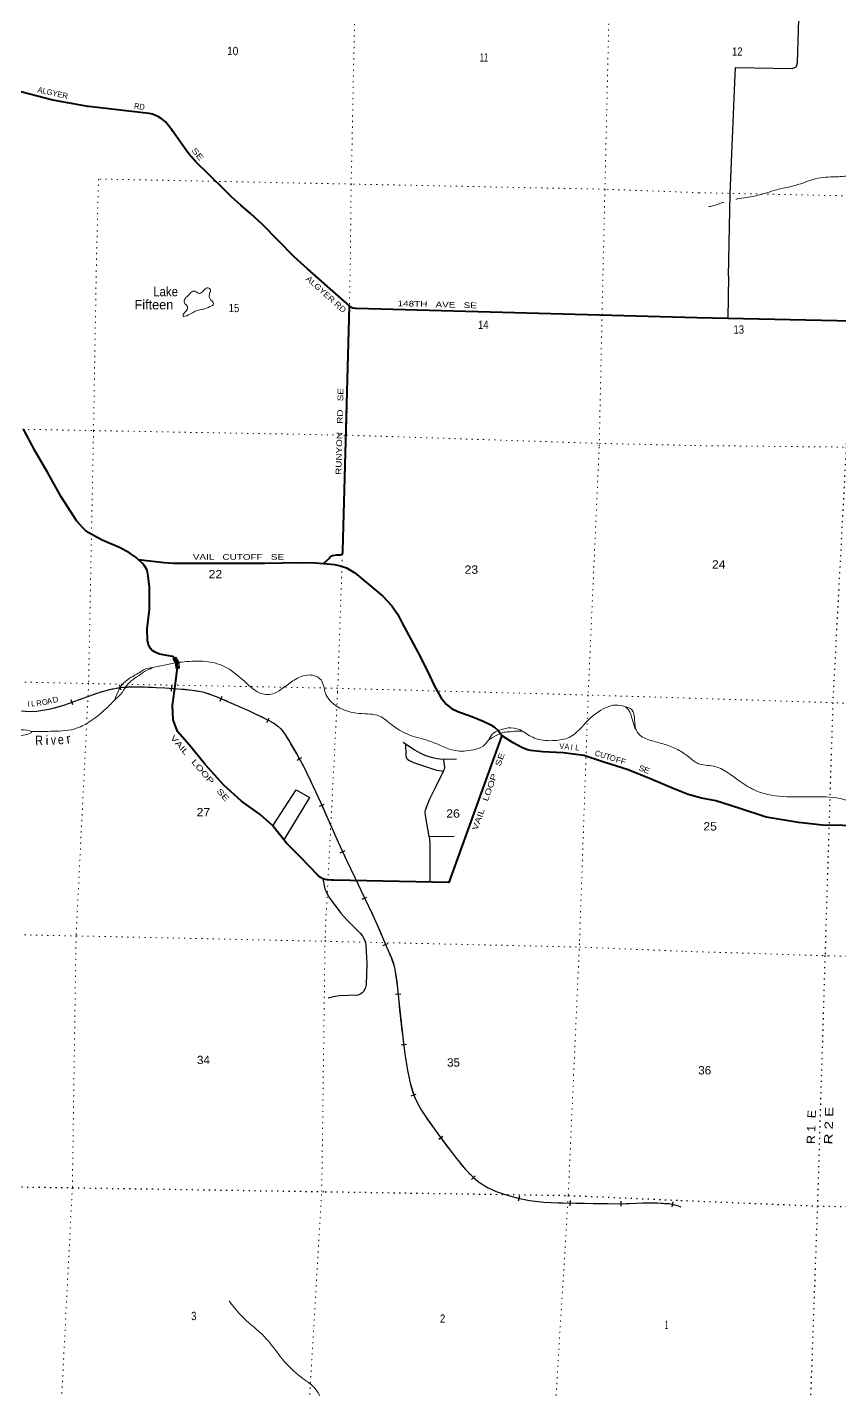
# Model space of a CAD drawing. Header units: feet. Extents: x -518066 to -250644, y -364975 to -177792.
# Drawn here: x -422236 to -405102, y -248936 to -220207 of the extents above; entities that cross this region are included whole.
import ezdxf
from ezdxf.enums import TextEntityAlignment as Align

# ---------------------------------------------------------------- set-up
doc = ezdxf.new("R2010")
doc.units = ezdxf.units.FT
doc.header["$LTSCALE"] = 80
doc.linetypes.add('DOTTED', pattern=[1.5, 0.3, -1.2])
for name, color, linetype, lineweight in [('26', 7, 'Continuous', 40), ('29', 7, 'Continuous', 25), ('34', 7, 'Continuous', 25), ('39', 7, 'Continuous', 13), ('41', 7, 'Continuous', 13), ('6', 7, 'DOTTED', 25), ('61', 7, 'Continuous', 13), ('7', 7, 'DOTTED', 13)]:
    doc.layers.add(name, color=color, linetype=linetype, lineweight=lineweight)
doc.layers.add('27', color=7, linetype='Continuous')

msp = doc.modelspace()

# ---------------------------------------------------------------- linework, layer by layer
at = {"layer": '26'}
for points in [[(-416323.59, -225298.29), (-416605.99, -225046.67), (-416949.55, -224698.86), (-417277.25, -224367.42), (-417525.79, -224135.92), (-417734.97, -223958.83), (-417920.61, -223790.8), (-417945.73, -223768.06), (-417970.61, -223743.4), (-418490.04, -223228.55), (-418595.05, -223127.07), (-418681.29, -223043.76), (-418776.72, -222933.9), (-418798.61, -222908.71), (-418818.87, -222883.9), (-418872.98, -222817.66), (-419172.96, -222387.88), (-419196.91, -222358.02), (-419216.86, -222333.14), (-419235.45, -222308.02), (-419263.21, -222270.5), (-419323.37, -222203.9), (-419390.15, -222143.96), (-419412.53, -222128.04), (-419470.54, -222092.88), (-419531.91, -222063.96), (-419595.97, -222041.63), (-419662.01, -222026.11), (-419729.32, -222017.58), (-420940.5, -221877.78), (-420965.36, -221874.92), (-420990.5, -221870.44), (-421694.28, -221745.31), (-422535.08, -221525.5)], [(-408117.01, -226331.03), (-415293.99, -226139.65), (-415320.07, -226138.97), (-415372.21, -226130.35), (-415399.94, -226119.26), (-415435.16, -226089.71), (-416323.59, -225298.29)], [(-415443.61, -226087.04), (-415587.9, -231246.95), (-415588.99, -231284.27), (-415593.38, -231313.91), (-415595.58, -231324.89), (-415607.65, -231333.67), (-415639.19, -231337.28), (-415721.52, -231339.15), (-415800.79, -231351.23), (-415815.05, -231356.72), (-415832.69, -231368.43), (-415869.81, -231405.67), (-415991.78, -231513.64)], [(-399864.74, -226564.49), (-399889.02, -226563.71), (-404832.37, -226404.74), (-408117.01, -226331.03)], [(-419895.43, -231428.92), (-419939.48, -231385.82), (-420069.03, -231296.4), (-420273.29, -231184.04), (-420654.4, -231025.27), (-420939.14, -230864.99), (-421014.15, -230811.36), (-421059.16, -230766.33), (-421189.54, -230621.14), (-421517.11, -230109.81), (-421798.55, -229599.69), (-422067.34, -229142.19), (-422317.97, -228681.14)], [(-419068.77, -233728.59), (-419071.19, -233629.38), (-419086.31, -233581.96), (-419123.61, -233524.46), (-419155.69, -233483.81), (-419170.21, -233473.3), (-419445.86, -233423.86), (-419497.27, -233406.45), (-419552.51, -233379.84), (-419605.7, -233340.96), (-419635.4, -233306.29), (-419677.3, -233228.4), (-419699.2, -233139.72), (-419706.55, -232888.14), (-419657.74, -232487.2), (-419659.09, -232010.55), (-419682.39, -231777.35), (-419696.71, -231691.4), (-419717.37, -231636.98), (-419764.22, -231562.46), (-419813.32, -231509.25), (-419895.43, -231428.92)], [(-419895.43, -231428.92), (-419347.08, -231493.15), (-419154.1, -231505.01), (-417223.85, -231505.45), (-416494.25, -231495.92), (-416167.05, -231500.56), (-415991.78, -231513.64)], [(-415991.78, -231513.64), (-415758.36, -231538.41), (-415634.59, -231559.79), (-415500.15, -231603.7), (-415326.28, -231712.86), (-414737.33, -232205.56), (-414549.38, -232404.07), (-414422.98, -232589.99), (-414339.05, -232756.55), (-413989.13, -233399.48), (-413781.9, -233810.2), (-413652.73, -234086.63), (-413510.64, -234341.79), (-413400.32, -234481.28), (-413285.76, -234570.51), (-413153.69, -234635.36), (-412860.56, -234743.11), (-412622.67, -234834.96), (-412458.76, -234916.5), (-412384.09, -234965.37), (-412298, -235045.1), (-412230.22, -235138.77)], [(-408296.83, -236385.78), (-408611.33, -236258.95), (-409079.73, -236061.7), (-409562.22, -235866.09), (-410097.66, -235699.26), (-410495.4, -235562.17), (-410937.41, -235504.37), (-411364.39, -235485.17), (-411622.94, -235456.05), (-411710.24, -235433.9), (-411806.92, -235393.35), (-411989.55, -235295.89), (-412222.77, -235144.48), (-412230.22, -235138.77), (-413344.41, -238238.88), (-415773.62, -238191.51), (-415817.86, -238190.42), (-415955.81, -238174.68), (-416002.97, -238159.44), (-416049.58, -238137.14), (-416110, -238086.19), (-416459.42, -237717.08), (-416768.44, -237413.38), (-417063.6, -237041.66), (-417324.29, -236807.6), (-417714.18, -236525.92), (-418092.58, -236190.25), (-418482.3, -235751.71), (-418810.65, -235344.94), (-419069.9, -235056.62), (-419159.74, -234812.94), (-419173.67, -234506.89), (-419111.1, -234041.96), (-419072.15, -233753.59), (-419068.77, -233728.59)], [(-402553.8, -236947.57), (-402677.87, -237098.09), (-402829.49, -237253.59), (-402862.37, -237269.52), (-402934.35, -237297.3), (-402997.7, -237310.41), (-403044.35, -237314.15), (-403365.09, -237253.28), (-403951.76, -237106.46), (-404393.23, -237045.14), (-405036.99, -237038.11), (-405465.42, -237029.41), (-405971.37, -236972.83), (-406655.3, -236860.28), (-407209.07, -236677.88), (-407715, -236518.61), (-408014.85, -236459.05), (-408296.83, -236385.78)]]:
    msp.add_lwpolyline(points, dxfattribs=at)
at = {"layer": '29'}
for p, q in [((-405991.95, -220958.93), (-405918.49, -218430.99)), ((-407447.75, -225458.49), (-407461.8, -226346.4)), ((-414260.28, -235325.28), (-414306.89, -235288.79)), ((-413180.68, -235639.39), (-413449.78, -235647.16)), ((-413756.91, -237267.52), (-413234.9, -237264.39))]:
    msp.add_line(p, q, dxfattribs=at)
for points in [[(-407447.75, -225458.49), (-407410.81, -223722.37), (-407317.29, -221373.21), (-407297.21, -221054.84), (-406108.34, -221075.29)], [(-406108.34, -221075.29), (-406088.49, -221071.77), (-406067.23, -221065.31), (-406046.51, -221054.8), (-406029.01, -221041.07), (-406017.17, -221026.8), (-406006.02, -221005.54), (-405991.95, -220958.93)], [(-413449.78, -235647.16), (-413532.81, -235639.52), (-413601.7, -235631.41), (-413684.79, -235613.16), (-413761.79, -235592.89), (-413844.87, -235562.48), (-413919.85, -235528.01), (-414077.91, -235440.84), (-414260.28, -235325.28)], [(-414260.28, -235325.28), (-414250.15, -235564.51), (-414244.07, -235596.43), (-414235.97, -235617.22), (-414227.86, -235628.86), (-414213.68, -235639.52), (-414186.32, -235661.3), (-414158.96, -235677.52), (-414090.07, -235708.45), (-413794.21, -235809.81), (-413607.78, -235868.6), (-413552.06, -235879.74), (-413459.86, -235892.93)], [(-413459.86, -235892.93), (-413436.56, -235846.29), (-413430.48, -235828.04), (-413429.46, -235817.92), (-413431.49, -235796.62), (-413435.54, -235765.21), (-413449.78, -235647.16)], [(-413756.91, -237267.52), (-413840.81, -236828.52), (-413842.83, -236756.55), (-413838.78, -236718.03), (-413824.6, -236670.39), (-413751.65, -236491.98), (-413605.75, -236191.94), (-413459.86, -235892.93)], [(-417056.79, -237043.35), (-416567.76, -236284.38), (-416283.13, -236448.68), (-416827.17, -237343.35)], [(-413756.91, -237267.52), (-413743.54, -237403.25), (-413744.11, -238222.01)], [(-416002.97, -238159.44), (-415958.39, -238370.28), (-415940.16, -238414.88), (-415903.68, -238495.98), (-415867.21, -238557.81), (-415619.99, -238889.28), (-415486.24, -239031.19), (-415214.7, -239310.96), (-415168.09, -239370.77), (-415129.6, -239432.6), (-415105.27, -239498.49), (-415093.12, -239570.46), (-415076.91, -239951.59), (-415089.07, -240393.55), (-415111.35, -240478.69), (-415145.81, -240539.52), (-415170.11, -240563.84), (-415200.51, -240586.14), (-415241.04, -240606.41), (-415267.39, -240612.5), (-415656.46, -240632.77), (-415778.05, -240648.99), (-415887.47, -240681.43)]]:
    msp.add_lwpolyline(points, dxfattribs=at)
at = {"layer": '34'}
for p, q in [((-420262.13, -234180.97), (-420281.83, -234072.13)), ((-419191.02, -234203.39), (-419183.29, -234093.05)), ((-421275.07, -234494.87), (-421313.07, -234390.99)), ((-418165.59, -234413.69), (-418122.67, -234311.75)), ((-417184.73, -234864.93), (-417131.26, -234768.11)), ((-416544.81, -235659.3), (-416447.83, -235606.11)), ((-416075.34, -236633.72), (-415974.84, -236587.53)), ((-415634.5, -237611.38), (-415534.27, -237564.6)), ((-415172.8, -238594.61), (-415072.95, -238547.02)), ((-414730.07, -239568.42), (-414628.29, -239525.11)), ((-414470.7, -240597.53), (-414360.71, -240585.88)), ((-414350.52, -241664.55), (-414240.93, -241649.61)), ((-414140.27, -242736.73), (-414034.36, -242704.82)), ((-413557.53, -243655.63), (-413468.78, -243589.61)), ((-412867.14, -244501.08), (-412787.16, -244424.68)), ((-411873.63, -244955.69), (-411851.28, -244847.36)), ((-410784.66, -245056.28), (-410782.86, -244945.68)), ((-409712.1, -245066.76), (-409711.1, -244956.15)), ((-408638.17, -245080.29), (-408617.86, -244971.56))]:
    msp.add_line(p, q, dxfattribs=at)
for points in [[(-422271.62, -234634.26), (-422034.95, -234626.12), (-421736.51, -234575.85), (-421441.63, -234494.87), (-421080.62, -234362.82), (-420720.13, -234232.17), (-420498.12, -234168.2), (-420271.57, -234127.19), (-419982.33, -234112.6), (-419693.15, -234118.16), (-419335.38, -234135.91), (-418977.74, -234160.99), (-418755.64, -234182.18), (-418535.65, -234222.84), (-418251.32, -234318.36), (-417975.15, -234434.62), (-417569.91, -234614.8), (-417170.18, -234807.61), (-417020.67, -234890.19), (-416951.78, -234940.35), (-416889.99, -235000.19), (-416799.75, -235120.76), (-416721.87, -235248.08), (-416557.31, -235522.98), (-416403.46, -235803.48), (-416203.83, -236217.15), (-416012.13, -236634.27), (-415845.72, -237013.24), (-415677.05, -237391.13), (-415500.15, -237770.13), (-415321.93, -238148.51), (-415136.66, -238537.47), (-414951.28, -238926.43), (-414802.59, -239258.58), (-414659.97, -239593.7), (-414557.71, -239829.12), (-414513.74, -239949.29), (-414482, -240073.17), (-414433.2, -240408.57), (-414397.53, -240745.16), (-414357.85, -241124.33), (-414317.38, -241503.41), (-414269.72, -241853.15), (-414213.58, -242201.89), (-414162.54, -242464.53), (-414084.98, -242721.9), (-414029.84, -242849.95), (-413929.69, -243031.79), (-413815.01, -243205.34), (-413592.39, -243517.29), (-413363.91, -243824.42), (-413180.48, -244058.66), (-412990.98, -244288.61), (-412821.14, -244466.42), (-412726.79, -244545.68), (-412624.68, -244617.74), (-412517.36, -244679.26), (-412350.12, -244752.78), (-412176.53, -244812.34), (-411913.74, -244891.67), (-411646.42, -244946.82), (-411340.42, -244979.4), (-411033.7, -244995), (-410667.6, -245000.97)], [(-410667.6, -245000.97), (-410301.47, -245006.08), (-409985.44, -245009.7), (-409669.45, -245012.54), (-409391.22, -245003.87), (-409112.99, -244992.89), (-408950.53, -244996.25), (-408788.12, -245005.4), (-408699.06, -245010.72), (-408612.05, -245026.97), (-408532.62, -245052.74), (-408453.25, -245078.49)]]:
    msp.add_lwpolyline(points, dxfattribs=at)
at = {"layer": '34', "lineweight": 13}
msp.add_spline([(-430086.73, -225044.62), (-429900.81, -225305.56), (-429681.54, -225663.23), (-429387.04, -226511.55), (-429015.39, -227552.93), (-428687.57, -228506.7), (-428385.68, -229379.34), (-428129.54, -229935.06), (-427794.62, -230396.3), (-427254.27, -230981.55), (-426770.13, -231567.36), (-426218.63, -232261.5), (-425739.18, -232796.91), (-425087.26, -233413.24), (-424493.14, -233863.15), (-423954.78, -234146.7), (-423268.95, -234393.87), (-422665.7, -234576.55), (-422034.84, -234627.22), (-421441.29, -234495.92), (-420719.79, -234233.22), (-420271.44, -234128.29), (-419693.19, -234119.26), (-418977.83, -234162.09), (-418535.93, -234223.91), (-417975.59, -234435.63), (-417170.69, -234808.59), (-416890.82, -235000.92), (-416722.81, -235248.65), (-416404.44, -235803.98), (-416013.13, -236634.72), (-415678.05, -237391.59), (-415322.92, -238148.98), (-414952.28, -238926.89), (-414660.98, -239594.13), (-414483.08, -240073.39), (-414398.62, -240745.28), (-414318.47, -241503.54), (-414214.66, -242202.08), (-414086.02, -242722.28), (-413815.92, -243205.96), (-413364.78, -243825.09), (-412991.8, -244289.34), (-412625.27, -244618.67), (-412176.87, -244813.39), (-411646.59, -244947.91), (-411033.74, -244996.1), (-410301.48, -245007.18), (-409669.44, -245013.64), (-409112.98, -244993.99), (-408788.18, -245006.5), (-408612.32, -245028.04), (-408453.59, -245079.54)], degree=3, dxfattribs=at)
at = {"layer": '39'}
msp.add_line((-419591.9, -233709.53), (-419038.97, -233596.82), dxfattribs=at)
for points in [[(-402753.75, -220678.66), (-402833.03, -220748.28), (-402909.81, -221004.6), (-402996.44, -221293.22), (-403097.56, -221517.49), (-403249.56, -221645.42), (-403374.41, -221932.29), (-403407.39, -222119.84), (-403344.06, -222274.49), (-403244.86, -222378.55), (-403197.62, -222533.32), (-403306.31, -222830.14), (-403679.98, -223199.28), (-404013.55, -223235.81), (-404433.68, -223256.82), (-404783.16, -223321.66), (-405126.78, -223358.26), (-405558.92, -223389.42), (-406044.56, -223543.81), (-406333.71, -223608.23), (-406745.17, -223727.88), (-407068.47, -223798.58), (-407261.34, -223826.08), (-407289.87, -223831.53)], [(-407553.48, -223899.38), (-407594.6, -223910.95), (-407807.3, -223980.89), (-407863.56, -223987.32)], [(-418313.05, -226008.49), (-418392.49, -225901.84), (-418390.4, -225823.46), (-418372.11, -225739.47), (-418417.33, -225704.1), (-418498.46, -225736.17), (-418560.4, -225800.92), (-418609.07, -225819.76), (-418660.57, -225794.28), (-418744.27, -225771.98), (-418828.59, -225848.21), (-418905.05, -225930.68), (-418921.44, -226018.74), (-418862.93, -226082.61), (-418860.96, -226159.08), (-418929.28, -226237.74), (-418946.83, -226293.59), (-418833.87, -226272.41), (-418654.75, -226178.55), (-418533.61, -226151.55), (-418491.23, -226142.6), (-418349.02, -226077.94), (-418318.45, -226060.64), (-418313.05, -226008.49)], [(-419038.97, -233596.82), (-418598.86, -233572.69), (-418111.74, -233669.88), (-417596.12, -234053.38), (-417308.39, -234251.95), (-417023.33, -234249.34), (-416833.54, -234131.63), (-416606.53, -233972.65), (-416292.55, -233864.21), (-416040.46, -233969.34), (-415947.52, -234247.28), (-415698.19, -234531.32), (-415234.36, -234674.16), (-415003.93, -234688.23), (-414806.39, -234731.6), (-414540.56, -234923.56), (-414111.13, -235151.97), (-413700.97, -235275.31), (-413214.15, -235458.97), (-412822.36, -235443.06), (-412623.67, -235367.81), (-412511.78, -235235.99)], [(-420385.72, -234383.9), (-420294.47, -234163.89), (-420122.6, -233965.26), (-419863.55, -233809.13), (-419668.49, -233719.71), (-419592.01, -233711.65), (-419665.07, -233741.92), (-419840.45, -233845.93), (-419999.93, -233956.4), (-420148.25, -234099.33), (-420269.34, -234275.15), (-420390.77, -234388.62)], [(-422142.2, -235059.69), (-421680.85, -235050.75), (-421195.52, -234989.02), (-420892.24, -234830.02), (-420611.37, -234608.1), (-420423.83, -234423.96), (-420390.77, -234388.62)], [(-423272.17, -234514.45), (-423065.38, -234662.64), (-422965.8, -234842.22), (-422923.2, -234976.06), (-422711.36, -235009.75), (-422414.53, -235017.5), (-422182.36, -235041.67), (-422144.63, -235056.73), (-422278.93, -235125.62), (-422548.11, -235134.68), (-422834.53, -235113.12), (-422993.59, -235056.68), (-423067.95, -234909.94), (-423120.23, -234838.18), (-423205.16, -234711.28), (-423238.26, -234597.79), (-423272.17, -234514.45)], [(-411791.85, -235048.6), (-411497.5, -235208.19), (-411113.18, -235246.38), (-410810.35, -235179.88), (-410405.29, -234816.41), (-410041.12, -234556.44), (-409822.8, -234497.79), (-409640.93, -234526.67)], [(-409640.93, -234526.67), (-409476.55, -234609.4), (-409430.43, -234761.43), (-409421.82, -234890.36), (-409420.11, -234976.89), (-409437.09, -234936.22), (-409482.9, -234772.13), (-409529.72, -234646.22), (-409549.86, -234608.71), (-409640.93, -234526.67)], [(-412228.75, -235012.43), (-412202.61, -235006.76), (-411967.21, -234984.75), (-411804.46, -235053.36), (-411862.57, -235049.83), (-412047.52, -235061.09), (-412188.26, -235069.4)], [(-409420.1, -234980.37), (-409315.83, -235130.44), (-409056.2, -235253.86), (-408789.27, -235329.21), (-408519.23, -235438.83), (-408282.75, -235591.12)], [(-412512.15, -235236.42), (-412399.35, -235084.07), (-412228.75, -235012.43)], [(-412188.26, -235069.4), (-412397.54, -235166.57), (-412511.78, -235235.99)], [(-408282.75, -235591.12), (-408091.79, -235731.72), (-407762.91, -235788.73), (-407203.86, -236110.17), (-406847.68, -236312.71), (-406218.22, -236432.21), (-405391.26, -236434.91), (-404786.45, -236580.08), (-404386.33, -236696.94), (-404275.28, -236576.37), (-404086.05, -236368.79), (-403880.57, -236356.85), (-403470.94, -236502.09), (-402822.47, -236779.03), (-402430.3, -236845.52)], [(-417980.79, -247060.97), (-417669.43, -247427.07), (-417240.1, -247810.34), (-416851.56, -248293.09), (-416466.1, -248665.15), (-416132.48, -248949.38), (-415911.23, -249383.52), (-415650.51, -249691.99), (-415370.72, -249962.75), (-414987.77, -250278.44), (-414743.17, -250664.92), (-414541.26, -250995.99), (-414272.06, -251212.17), (-414075.76, -251452.59), (-413929.06, -251822.44), (-413755.73, -252096.45), (-413789.55, -252461.58), (-413904.65, -252864.81), (-413955.44, -253189.27), (-413854.18, -253531.79), (-413802.66, -253782.51), (-413698.51, -254016.5), (-413697.29, -254271.94), (-413821.21, -254554.27), (-413778.94, -254700.17), (-413667.33, -254880.06), (-413612.19, -255221.37), (-413540, -255524.92), (-413465.63, -255734.68)]]:
    msp.add_spline(points, degree=3, dxfattribs=at)
at = {"layer": '6'}
for points in [[(-404790.98, -225505.77), (-404967.47, -229059.87), (-405249.29, -234448.42), (-405413.32, -239782.98), (-405574.23, -245061.23), (-405764.85, -250417.4), (-405874.29, -255839.65), (-406080.19, -261255.92), (-406344.1, -263912.46), (-406241.3, -266747.6), (-406366.96, -271256.66)], [(-439862.94, -244235.04), (-436985.64, -244293.98), (-431840.99, -244418.33), (-426557.29, -244596.58), (-421285, -244676), (-415950.5, -244759.9), (-410826.83, -244838.61), (-408449.87, -244943.66)], [(-408449.87, -244943.66), (-405574.23, -245061.23), (-400322.46, -245165.85), (-395088.31, -245245.95), (-389580.01, -245301.41), (-384259.96, -245311.76)]]:
    msp.add_lwpolyline(points, dxfattribs=at)
at = {"layer": '61'}
for p, q in [((-419165.35, -233521.71), (-419100.43, -233485.89)), ((-419105.97, -233723.47), (-419031.58, -233731.33))]:
    msp.add_line(p, q, dxfattribs=at)
for points in [[(-419165.46, -233522.52), (-419116.85, -233608.03), (-419109.21, -233631.49), (-419106.9, -233653.21), (-419103.73, -233700.72), (-419105.82, -233722.68)], [(-419097.18, -233716.35), (-419095.7, -233700.83), (-419098.93, -233652.52), (-419101.34, -233629.81), (-419109.49, -233604.78), (-419154.83, -233525.04), (-419103.16, -233496.53)], [(-419103.16, -233496.53), (-419051.97, -233586.58), (-419042.66, -233616.59), (-419038.18, -233649.29), (-419036.24, -233698.78), (-419038.5, -233722.55), (-419097.18, -233716.35)], [(-419100.26, -233485.45), (-419044.59, -233583.38), (-419034.82, -233614.85), (-419030.2, -233648.59), (-419028.23, -233699), (-419031.16, -233729.79)]]:
    msp.add_lwpolyline(points, dxfattribs=at)
at = {"layer": '7'}
for p, q in [((-420733.05, -223406.53), (-420778.17, -225216.58)), ((-420112.94, -234060.36), (-420114.94, -234060.32))]:
    msp.add_line(p, q, dxfattribs=at)
for points in [[(-415168.59, -212851.62), (-415295.04, -218221.86), (-415404.37, -223512.98), (-415425.01, -225314.67)], [(-409931.95, -218333.05), (-410053.54, -223621.96), (-410096.02, -225411.05)], [(-408069.88, -223695.69), (-410053.54, -223621.96), (-415404.37, -223512.98), (-420733.05, -223406.53)], [(-408069.88, -223695.69), (-404764.23, -223764.65), (-399764.51, -223873.36), (-394361.22, -223886.65), (-388992.01, -223916.29), (-383597.75, -224088.77), (-378264.76, -224114.63), (-376681.79, -224170.67)], [(-420778.17, -225216.58), (-420837.62, -228711.77), (-420941.56, -234044.42), (-421205.78, -239366.84), (-421285, -244676), (-421555.08, -249992.24), (-421822.46, -255282.4), (-421770.66, -257211.07)], [(-416529.02, -256014.66), (-416528.84, -255464.94), (-416338.07, -250112.44), (-416024.8, -244757.11), (-415955.68, -239405.49), (-415690.7, -234219.77), (-415503.54, -228806.88), (-415425.01, -225314.67)], [(-410096.02, -225411.05), (-410174.33, -229054.66), (-410407.25, -234287.44), (-410590.2, -239527.56), (-410826.83, -244838.61), (-411154.84, -250219.7), (-411213.33, -255609.87), (-411415.47, -261132.98), (-411569.12, -266448.24), (-411562.18, -271163.75)], [(-433284.16, -228468.34), (-431461.29, -228508.65), (-426175.56, -228610.53), (-420837.62, -228711.77), (-415503.54, -228806.88), (-410171.54, -228980.36), (-408165.23, -229027.16)], [(-408165.23, -229027.16), (-404967.47, -229059.87), (-399967.1, -229260.06), (-394549.97, -229245.21), (-389197.95, -229164.61), (-383670.19, -229355.38), (-378313.83, -229462.12), (-376769.41, -229478.49)], [(-420233.63, -234058.04), (-420941.56, -234044.42), (-423849.49, -233983.95)], [(-408260.47, -234352.87), (-410407.25, -234287.44), (-415687.91, -234145.47), (-420112.93, -234060.36)], [(-397329.23, -234649.02), (-400101.89, -234641.53), (-405249.29, -234448.42), (-408260.47, -234352.87)], [(-439761.91, -238989.95), (-436804.13, -238987.5), (-431698.87, -239159.08), (-426491.45, -239258.07), (-421205.78, -239366.84), (-415958.47, -239479.79), (-410592.99, -239601.86), (-408355.95, -239691.7)], [(-408355.95, -239691.7), (-405339.02, -239785.77), (-400147.95, -239912.04), (-394824.02, -239929.53), (-389428.04, -239966.61), (-383967.18, -239978.82), (-378554.89, -240106.84), (-376945.3, -240133.36)]]:
    msp.add_lwpolyline(points, dxfattribs=at)

# ---------------------------------------------------------------- texts
at = {"layer": '27'}
msp.add_text('ALGYER', height=120.5, rotation=347.313, dxfattribs=at).set_placement((-422030.05, -221577.84))
for s, height, rotation, width, p in [('RD', 120.5, 353.416, 0.85, (-419989, -221923.92)), ('SE', 120.5, 309.246, 1.35, (-418779.12, -222806.14)), ('ALGYER RD', 120, 318.305, 1.15, (-416370.67, -225527.4)), ('148TH   AVE   SE', 120, 358.472, 1.3, (-414426.02, -226087.77)), ('RUNYON   RD   SE', 120, 88.52, 1.3, (-415614.03, -229647.29)), ('VAIL   LOOP   SE', 120, 311.065, 1.4, (-419226.88, -235197.68)), ('VAIL   LOOP   SE', 120, 70.231, 1.35, (-412745.94, -237150.26))]:
    msp.add_text(s, height=height, rotation=rotation, dxfattribs=dict(at, width=width)).set_placement(p)
at = {"layer": '27', "width": 1.3}
msp.add_text('VAIL   CUTOFF   SE', height=120, dxfattribs=at).set_placement((-418744.06, -231435.47))
at = {"layer": '27'}
for s, rotation, width, p in [('V', 357.335, 0.8, (-410965.91, -235426.22)), ('A', 355.477, 0.85, (-410860.53, -235433.83)), ('L', 352.076, 0.95, (-410642.95, -235453.71)), ('T', 343.39, 1.2, (-410003.24, -235647.24)), ('O', 343.39, 0.9, (-409904.85, -235675.24)), ('F', 343.39, 1.1, (-409786.71, -235714.21)), ('F', 343.057, 1.1, (-409683.37, -235745.37)), ('S', 337.398, 1.15, (-409299.76, -235889.74)), ('E', 337.398, 1.15, (-409194.19, -235929.83))]:
    msp.add_text(s, height=120, rotation=rotation, dxfattribs=dict(at, width=width)).set_placement(p, align=Align.CENTER)
for s, rotation, p in [('I', 355.477, (-410757.93, -235443.33)), ('C', 340.219, (-410224.84, -235575.98)), ('U', 340.716, (-410114.51, -235613.46))]:
    msp.add_text(s, height=120, rotation=rotation, dxfattribs=at).set_placement(p, align=Align.CENTER)
at = {"layer": '34'}
for s, rotation, p in [('I', 359.97, (-422214.93, -234531.93)), ('R', 9.561, (-421977.07, -234514.96)), ('A', 11.356, (-421756.09, -234473.95))]:
    msp.add_text(s, height=120, rotation=rotation, dxfattribs=at).set_placement(p, align=Align.CENTER)
for s, rotation, width, p in [('L', 1.97, 0.8, (-422107.97, -234528.01)), ('O', 9.561, 0.85, (-421857.28, -234494.78)), ('D', 15.356, 1.1, (-421625.34, -234441.63))]:
    msp.add_text(s, height=120, rotation=rotation, dxfattribs=dict(at, width=width)).set_placement(p, align=Align.CENTER)
at = {"layer": '41', "width": 0.9}
msp.add_text('Lake', height=200, dxfattribs=at).set_placement((-419578.47, -225879.09))
at = {"layer": '41'}
msp.add_text('Fifteen', height=200, dxfattribs=at).set_placement((-419973.54, -226155.72))
for s, rotation, width, p in [('R', 1.11, 0.85, (-421983.4, -235343.89)), ('v', 2.313, 0.8, (-421679.33, -235336.13)), ('e', 5.971, 0.85, (-421518.22, -235323.61)), ('r', 9.509, 1.05, (-421350.04, -235306.67))]:
    msp.add_text(s, height=200, rotation=rotation, dxfattribs=dict(at, width=width)).set_placement(p, align=Align.CENTER)
msp.add_text('i', height=200, rotation=1.11, dxfattribs=at).set_placement((-421817.37, -235344.08), align=Align.CENTER)
at = {"layer": '6'}
for s, width, p in [('R 1  E', 1.1, (-405625.73, -243755.8)), ('R 2 E', 1.35, (-405259.56, -243764.95))]:
    msp.add_text(s, height=175, rotation=88.254, dxfattribs=dict(at, width=width)).set_placement(p)
at = {"layer": '7'}
for s, rotation, width, p in [('10', 359.137, 0.9, (-418021.88, -220792.47)), ('11', 359.135, 0.65, (-412693.44, -220929.12))]:
    msp.add_text(s, height=175.7, rotation=rotation, dxfattribs=dict(at, width=width)).set_placement(p)
for s, width, p in [('12', 0.85, (-407374.18, -220806.66)), ('15', 0.85, (-417986.58, -226213.99)), ('14', 0.85, (-412730.34, -226569.01)), ('13', 0.85, (-407341.89, -226667.74)), ('23', 1.1, (-413013.82, -231730.17)), ('24', 1.1, (-407797.04, -231620.01)), ('22', 1.1, (-418411.01, -231825.85)), ('27', 1.1, (-418664.74, -236845)), ('26', 1.1, (-413399.36, -236873.93)), ('25', 1.1, (-407979.38, -237143.71)), ('34', 1.05, (-418656.4, -242068.93)), ('35', 1.05, (-413382.89, -242122.56)), ('36', 1.05, (-408085.64, -242287.41)), ('3', 0.85, (-418779.03, -247468.02)), ('2', 0.85, (-413532.87, -247522.94)), ('1', 0.4, (-408786.61, -247654.95))]:
    msp.add_text(s, height=175, dxfattribs=dict(at, width=width)).set_placement(p)

doc.saveas('drawing.dxf')
